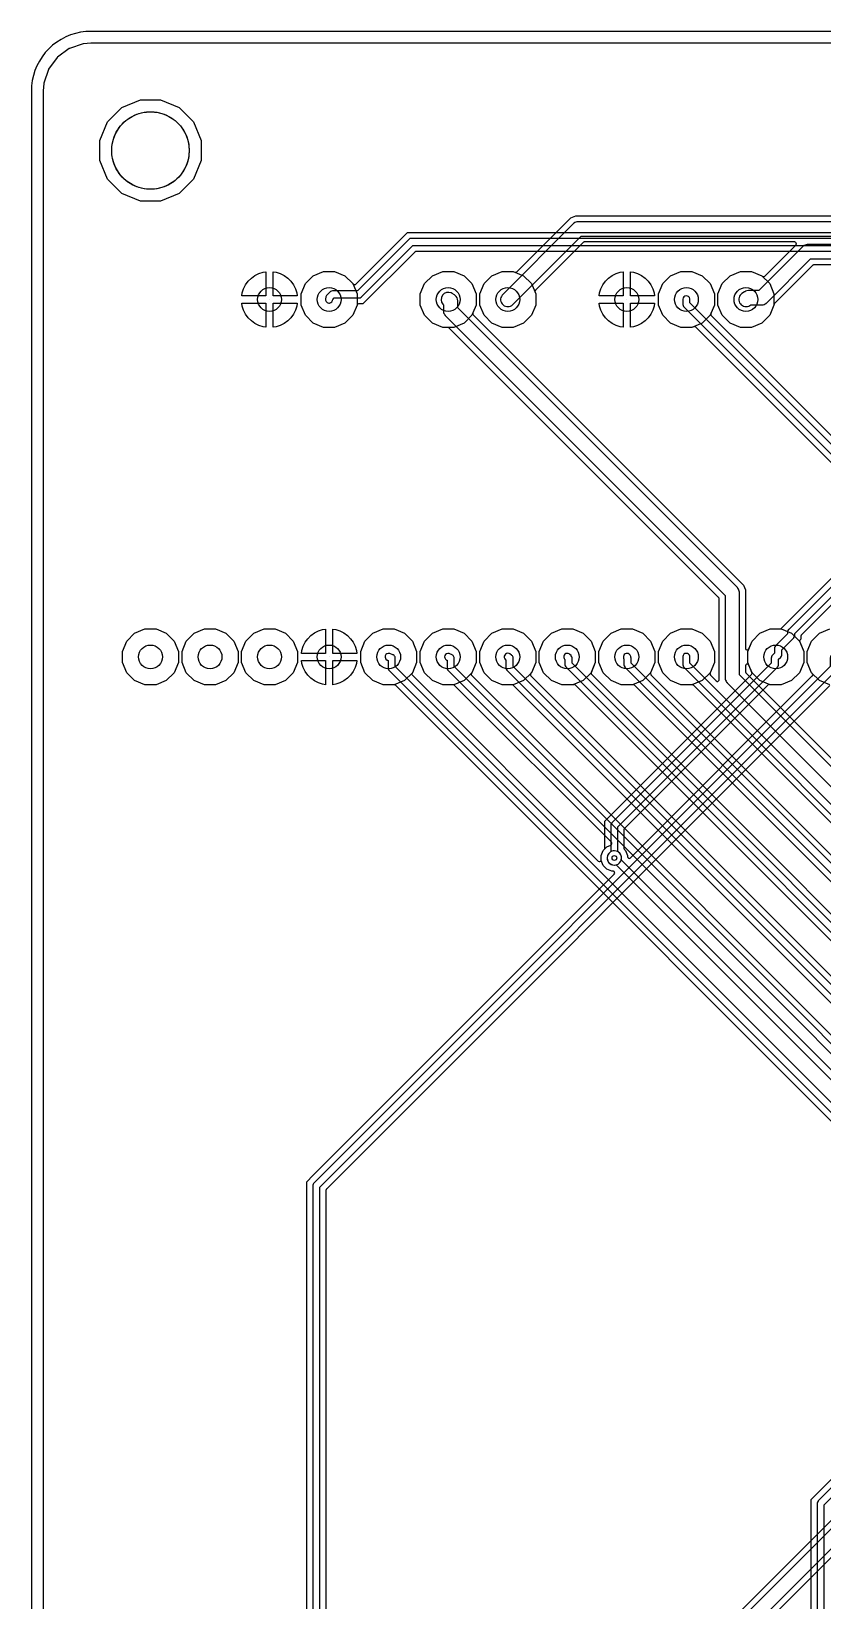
# Model space of a CAD drawing. Header units: inches. Extents: x 0 to 6.5, y 0 to 4.
# Drawn here: x 0 to 1.329, y 1.366 to 4 of the extents above; entities that cross this region are included whole.
import ezdxf

# ---------------------------------------------------------------- set-up
doc = ezdxf.new("R2010")
doc.units = ezdxf.units.IN

msp = doc.modelspace()

# ---------------------------------------------------------------- linework, layer by layer
at = {"layer": '16_copper'}
for points in [[(6.4, 3.98), (0.1, 3.98), (0.1, 3.98), (0.1, 3.98, 0.019503), (0.0998, 3.98), (0.0877, 3.979), (0.0874, 3.979), (0.087, 3.9789), (0.0641, 3.9715), (0.0641, 3.9714), (0.064, 3.9714), (0.0636, 3.9712), (0.0633, 3.9711, 0.006887), (0.0633, 3.971), (0.0438, 3.9569), (0.0437, 3.9568), (0.0437, 3.9568), (0.0434, 3.9565), (0.0432, 3.9563, 0.006878), (0.0431, 3.9562), (0.029, 3.9367), (0.0289, 3.9367), (0.0289, 3.9366), (0.0288, 3.9364), (0.0287, 3.9362), (0.0287, 3.9362), (0.0286, 3.936, 0.00688), (0.0285, 3.9359), (0.0211, 3.913), (0.021, 3.9127), (0.021, 3.9123), (0.02, 3.9002), (0.02, 3.9001), (0.02, 3.9), (0.02, 0.1)], [(1.9036, 3.608), (1.3139, 3.608), (1.3135, 3.608), (1.3132, 3.6079, 0.087654), (1.3122, 3.6075), (1.312, 3.6073), (1.3117, 3.6071), (1.2479, 3.5433), (1.2477, 3.543), (1.2475, 3.5427, 0.070897), (1.2471, 3.5418), (1.247, 3.5415), (1.247, 3.5411), (1.247, 3.5407), (1.2398, 3.5234), (1.2266, 3.5102), (1.2093, 3.503), (1.1907, 3.503), (1.1734, 3.5102), (1.1602, 3.5234), (1.153, 3.5407), (1.153, 3.5593), (1.1602, 3.5766), (1.1734, 3.5898), (1.1907, 3.597), (1.2093, 3.597), (1.2266, 3.5898), (1.2273, 3.5892, 0.414231), (1.2315, 3.5892), (1.2838, 3.6414), (1.2838, 3.6415), (1.2839, 3.6415, 0.54841), (1.2825, 3.6464), (1.2821, 3.6464), (1.2818, 3.6465, 0.01577), (1.2816, 3.6465), (0.9289, 3.6465), (0.9285, 3.6465), (0.9282, 3.6464, 0.087654), (0.9272, 3.646), (0.927, 3.6458), (0.9267, 3.6456), (0.8465, 3.5654), (0.8465, 3.5653), (0.8464, 3.5653, 0.218356), (0.8456, 3.5629), (0.8458, 3.5625), (0.8458, 3.5622, 0.007894), (0.8459, 3.5621), (0.847, 3.5593), (0.847, 3.5407), (0.8398, 3.5234), (0.8266, 3.5102), (0.8093, 3.503), (0.7907, 3.503), (0.7734, 3.5102), (0.7602, 3.5234), (0.753, 3.5407), (0.753, 3.5593), (0.7602, 3.5766), (0.7734, 3.5898), (0.7907, 3.597), (0.8093, 3.597), (0.8121, 3.5959), (0.8122, 3.5958), (0.8122, 3.5958, 0.218355), (0.8147, 3.596), (0.8151, 3.5963), (0.8153, 3.5964, 0.007882), (0.8154, 3.5965), (0.8994, 3.6805), (0.906, 3.6872), (0.9141, 3.6905), (2.6499, 3.6905)], [(2.6455, 3.6805), (0.9185, 3.6805), (0.918, 3.6805), (0.9176, 3.6805, 0.144215), (0.9112, 3.678), (0.9109, 3.6778, 0.015626), (0.9103, 3.6773), (0.91, 3.677), (0.7915, 3.5585), (0.7904, 3.5572, 0.930833), (0.8085, 3.5415), (0.9235, 3.6565), (2.6405, 3.6565)], [(1.914, 3.642), (1.3035, 3.642), (1.303, 3.642), (1.3026, 3.642, 0.144215), (1.2962, 3.6395), (1.2959, 3.6393, 0.015626), (1.2953, 3.6388), (1.295, 3.6385), (1.2215, 3.565), (1.2045, 3.565), (1.2044, 3.565), (1.2042, 3.565, 0.107837), (1.1992, 3.5638), (1.1985, 3.5633), (1.198, 3.5631, 0.003773), (1.1978, 3.563), (1.1933, 3.56), (1.192, 3.5589, 0.930832), (1.2067, 3.54), (1.2081, 3.541), (1.2265, 3.541), (1.227, 3.541), (1.2274, 3.541, 0.144215), (1.2338, 3.5435), (1.2341, 3.5437, 0.015626), (1.2347, 3.5442), (1.235, 3.5445), (1.3085, 3.618), (1.909, 3.618)], [(1.4791, 2.5353), (1.1122, 2.9022), (1.1121, 2.9022), (1.1121, 2.9023), (1.1118, 2.9024), (1.1117, 2.9025), (1.1117, 2.9026), (1.1115, 2.9027, 0.151147), (1.1097, 2.903), (1.1096, 2.903), (1.0907, 2.903), (1.0734, 2.9102), (1.0602, 2.9234), (1.053, 2.9407), (1.053, 2.9593), (1.0602, 2.9766), (1.0734, 2.9898), (1.0907, 2.997), (1.1093, 2.997), (1.1266, 2.9898), (1.1398, 2.9766), (1.147, 2.9593), (1.147, 2.9407), (1.1397, 2.9231), (1.1397, 2.923, 0.332716), (1.1402, 2.9195), (1.1499, 2.9097), (1.15, 2.9097), (1.15, 2.9096, 0.54841), (1.1549, 2.9111), (1.1549, 2.9114), (1.155, 2.9117, 0.01577), (1.155, 2.9119), (1.155, 3.0476), (1.155, 3.048), (1.1549, 3.0483, 0.087654), (1.1545, 3.0493), (1.1543, 3.0495), (1.1541, 3.0498), (0.7018, 3.5021), (0.7015, 3.5023), (0.7012, 3.5025, 0.087651), (0.7003, 3.5029), (0.7, 3.503), (0.6996, 3.503), (0.6907, 3.503), (0.6734, 3.5102), (0.6602, 3.5234), (0.653, 3.5407), (0.653, 3.5593), (0.6602, 3.5766), (0.6734, 3.5898), (0.6907, 3.597), (0.7093, 3.597), (0.7266, 3.5898), (0.7398, 3.5766), (0.747, 3.5593), (0.747, 3.5407), (0.7415, 3.5273), (0.7414, 3.5272), (0.7414, 3.5272, 0.218355), (0.7416, 3.5247), (0.7419, 3.5243), (0.742, 3.5241, 0.007882), (0.7421, 3.524), (1.1957, 3.0705), (1.199, 3.0624), (1.199, 2.9648), (1.199, 2.9645), (1.199, 2.9642, 0.747793), (1.2048, 2.9636), (1.2102, 2.9766), (1.2234, 2.9898), (1.2407, 2.997), (1.2593, 2.997), (1.2766, 2.9898), (1.2898, 2.9766), (1.297, 2.9593), (1.297, 2.9407), (1.2898, 2.9234), (1.2766, 2.9102), (1.2593, 2.903), (1.2407, 2.903), (1.2234, 2.9102), (1.2102, 2.9234), (1.2048, 2.9364), (1.2046, 2.9366), (1.2045, 2.9369, 0.747777), (1.199, 2.9352), (1.199, 2.9254), (1.199, 2.925), (1.1991, 2.9247, 0.087654), (1.1995, 2.9237), (1.1997, 2.9235), (1.1999, 2.9232), (2.5431, 1.58)], [(1.5611, 3.0583), (1.1157, 3.5036), (1.1157, 3.5037), (1.1156, 3.5037, 0.218356), (1.1133, 3.5045), (1.1129, 3.5044), (1.1126, 3.5043, 0.007894), (1.1125, 3.5043), (1.1093, 3.503), (1.0907, 3.503), (1.0734, 3.5102), (1.0602, 3.5234), (1.053, 3.5407), (1.053, 3.5593), (1.0602, 3.5766), (1.0734, 3.5898), (1.0907, 3.597), (1.1093, 3.597), (1.1266, 3.5898), (1.1398, 3.5766), (1.147, 3.5593), (1.147, 3.5407), (1.141, 3.5262), (1.141, 3.5262), (1.141, 3.5261, 0.218355), (1.1412, 3.5236), (1.1414, 3.5233), (1.1416, 3.523, 0.007882), (1.1417, 3.523), (1.5837, 3.0809)], [(2.5845, 1.5245), (1.189, 2.92), (1.189, 3.058), (1.189, 3.0585), (1.189, 3.0589, 0.144215), (1.1865, 3.0653), (1.1863, 3.0656, 0.015626), (1.1858, 3.0662), (1.1855, 3.0665), (0.716, 3.536), (0.716, 3.5475), (0.716, 3.5476), (0.716, 3.5477, 0.21821), (0.7117, 3.5567), (0.7109, 3.5573), (0.7105, 3.5576, 0.002401), (0.7104, 3.5577), (0.7064, 3.5602), (0.7048, 3.561, 0.809205), (0.6911, 3.542), (0.692, 3.5411), (0.692, 3.531), (0.692, 3.5305), (0.692, 3.5301, 0.144215), (0.6945, 3.5237), (0.6947, 3.5234, 0.015626), (0.6952, 3.5228), (0.6955, 3.5225), (1.165, 3.053), (1.165, 2.915), (1.165, 2.9145), (1.165, 2.9141, 0.144215), (1.1675, 2.9077), (1.1677, 2.9074, 0.015626), (1.1682, 2.9068), (1.1685, 2.9065), (2.571, 1.504)], [(2.4466, 1.0673), (0.6118, 2.9021), (0.6115, 2.9023), (0.6112, 2.9025, 0.087651), (0.6103, 2.9029), (0.61, 2.903), (0.6096, 2.903), (0.5907, 2.903), (0.5734, 2.9102), (0.5602, 2.9234), (0.553, 2.9407), (0.553, 2.9593), (0.5602, 2.9766), (0.5734, 2.9898), (0.5907, 2.997), (0.6093, 2.997), (0.6266, 2.9898), (0.6398, 2.9766), (0.647, 2.9593), (0.647, 2.9407), (0.6398, 2.9233), (0.6398, 2.9233, 0.392586), (0.6399, 2.9192), (0.9519, 2.6072), (0.952, 2.6072), (0.952, 2.6071, 0.54841), (0.9569, 2.6086), (0.9569, 2.6089), (0.957, 2.6092, 0.01577), (0.957, 2.6094), (0.957, 2.6169), (0.9603, 2.625), (0.9665, 2.6312), (0.9731, 2.6339), (0.9735, 2.6341), (0.9738, 2.6343, 0.383476), (0.9745, 2.6382), (0.9744, 2.6384), (0.9741, 2.6388), (0.7108, 2.9021), (0.7105, 2.9023), (0.7102, 2.9025, 0.087651), (0.7093, 2.9029), (0.709, 2.903), (0.7086, 2.903), (0.6907, 2.903), (0.6734, 2.9102), (0.6602, 2.9234), (0.653, 2.9407), (0.653, 2.9593), (0.6602, 2.9766), (0.6734, 2.9898), (0.6907, 2.997), (0.7093, 2.997), (0.7266, 2.9898), (0.7398, 2.9766), (0.747, 2.9593), (0.747, 2.9407), (0.7398, 2.9234), (0.7394, 2.923, 0.414231), (0.7394, 2.9187), (3.0914, 0.5667)], [(3.0136, 0.6983), (0.8098, 2.9021), (0.8095, 2.9023), (0.8092, 2.9025, 0.087651), (0.8083, 2.9029), (0.808, 2.903), (0.8076, 2.903), (0.7907, 2.903), (0.7734, 2.9102), (0.7602, 2.9234), (0.753, 2.9407), (0.753, 2.9593), (0.7602, 2.9766), (0.7734, 2.9898), (0.7907, 2.997), (0.8093, 2.997), (0.8266, 2.9898), (0.8398, 2.9766), (0.847, 2.9593), (0.847, 2.9407), (0.8398, 2.9234), (0.8389, 2.9225, 0.414231), (0.8389, 2.9182), (3.0362, 0.7209)], [(2.3641, 1.4523), (0.9136, 2.9028), (0.9136, 2.9028), (0.9135, 2.9029, 0.144309), (0.912, 2.9036), (0.9116, 2.9036), (0.9113, 2.9036, 0.007652), (0.9111, 2.9036), (0.9107, 2.9035), (0.9104, 2.9034, 0.006005), (0.9103, 2.9034), (0.9093, 2.903), (0.8907, 2.903), (0.8734, 2.9102), (0.8602, 2.9234), (0.853, 2.9407), (0.853, 2.9593), (0.8602, 2.9766), (0.8734, 2.9898), (0.8907, 2.997), (0.9093, 2.997), (0.9266, 2.9898), (0.9398, 2.9766), (0.947, 2.9593), (0.947, 2.9407), (0.9401, 2.9241), (0.9401, 2.924), (0.9401, 2.924, 0.218355), (0.9403, 2.9215), (0.9406, 2.9212), (0.9407, 2.9209, 0.007882), (0.9408, 2.9208), (2.3867, 1.4749)], [(2.5736, 1.3418), (1.0129, 2.9025), (1.0129, 2.9025), (1.0128, 2.9026, 0.176075), (1.0104, 2.9033), (1.01, 2.9032), (1.0097, 2.9032, 0.007217), (1.0096, 2.9031), (1.0093, 2.903), (0.9907, 2.903), (0.9734, 2.9102), (0.9602, 2.9234), (0.953, 2.9407), (0.953, 2.9593), (0.9602, 2.9766), (0.9734, 2.9898), (0.9907, 2.997), (1.0093, 2.997), (1.0266, 2.9898), (1.0398, 2.9766), (1.047, 2.9593), (1.047, 2.9407), (1.0399, 2.9234), (1.0398, 2.9233), (1.0398, 2.9233, 0.218355), (1.04, 2.9208), (1.0403, 2.9204), (1.0404, 2.9202, 0.007882), (1.0405, 2.9201), (2.588, 1.3727)], [(3.1815, 0.4625), (0.71, 2.934), (0.71, 2.948), (0.7099, 2.9486), (0.7099, 2.9492, 0.205413), (0.7072, 2.9531), (0.7072, 2.9531), (0.7072, 2.9531), (0.7071, 2.9531), (0.7067, 2.9534), (0.7027, 2.9554), (0.7015, 2.9558, 0.857947), (0.6968, 2.9449), (0.6973, 2.9446), (0.698, 2.9443), (0.698, 2.9315), (0.698, 2.9313), (0.698, 2.9311, 0.153128), (0.6993, 2.9277), (0.6998, 2.9273), (3.1748, 0.4523)], [(3.033, 0.71), (0.809, 2.934), (0.809, 2.948), (0.809, 2.9482), (0.809, 2.9484, 0.205411), (0.8068, 2.9526), (0.8063, 2.953), (0.8033, 2.955), (0.8023, 2.9556, 0.857946), (0.7962, 2.9454), (0.7967, 2.945), (0.797, 2.9448), (0.797, 2.9315), (0.797, 2.9313), (0.797, 2.9311, 0.153128), (0.7983, 2.9277), (0.7988, 2.9273), (3.0263, 0.6998)], [(2.5947, 1.3517), (1.007, 2.9395), (1.007, 2.948), (1.007, 2.9485), (1.0069, 2.9489, 0.050695), (1.0066, 2.9501), (1.0065, 2.9503), (1.0065, 2.9504), (1.0065, 2.9504), (1.0064, 2.9507), (1.0054, 2.9527), (1.0047, 2.9537), (1.0039, 2.9546, 0.695636), (0.9941, 2.9491), (0.9944, 2.9479), (0.9946, 2.9473), (0.995, 2.9466), (0.995, 2.937), (0.995, 2.9368), (0.995, 2.9366, 0.153128), (0.9963, 2.9332), (0.9968, 2.9328), (2.5845, 1.345)], [(1.5002, 2.5452), (1.106, 2.9395), (1.106, 2.95), (1.1059, 2.9512, 0.857942), (1.094, 2.9506), (1.094, 2.95), (1.094, 2.937), (1.094, 2.9368), (1.094, 2.9366, 0.153128), (1.0953, 2.9332), (1.0958, 2.9328), (1.49, 2.5385)], [(1.3315, 1.023), (1.3315, 1.5265), (1.4049, 1.5999), (1.4052, 1.5998, 1), (1.4108, 1.6232), (1.4089, 1.6235, 0.509526), (1.3963, 1.6087), (1.3964, 1.6084), (1.3213, 1.5332), (1.3211, 1.5331), (1.321, 1.5329, 0.153125), (1.3195, 1.5296), (1.3195, 1.529), (1.3195, 1.0255)]]:
    msp.add_lwpolyline(points, format="xyb", dxfattribs=at)
for points in [[(0.1831, 3.715), (0.1519, 3.7279), (0.1279, 3.7519), (0.115, 3.7831), (0.115, 3.8169), (0.1279, 3.8481), (0.1519, 3.8721), (0.1831, 3.885), (0.2169, 3.885), (0.2481, 3.8721), (0.2721, 3.8481), (0.285, 3.8169), (0.285, 3.7831), (0.2721, 3.7519), (0.2481, 3.7279), (0.2169, 3.715)], [(0.3534, 3.556), (0.3542, 3.561), (0.3564, 3.568), (0.3598, 3.5746), (0.3642, 3.5806), (0.3694, 3.5858), (0.3754, 3.5902), (0.382, 3.5936), (0.389, 3.5958), (0.394, 3.5966), (0.394, 3.556)], [(0.406, 3.556), (0.406, 3.5966), (0.411, 3.5958), (0.418, 3.5936), (0.4246, 3.5902), (0.4306, 3.5858), (0.4358, 3.5806), (0.4402, 3.5746), (0.4436, 3.568), (0.4458, 3.561), (0.4466, 3.556)], [(0.4907, 3.503), (0.4734, 3.5102), (0.4602, 3.5234), (0.453, 3.5407), (0.453, 3.5593), (0.4602, 3.5766), (0.4734, 3.5898), (0.4907, 3.597), (0.5093, 3.597), (0.5266, 3.5898), (0.5398, 3.5766), (0.547, 3.5593), (0.547, 3.5407), (0.5398, 3.5234), (0.5266, 3.5102), (0.5093, 3.503)], [(0.9534, 3.556), (0.9542, 3.561), (0.9564, 3.568), (0.9598, 3.5746), (0.9642, 3.5806), (0.9694, 3.5858), (0.9754, 3.5902), (0.982, 3.5936), (0.989, 3.5958), (0.994, 3.5966), (0.994, 3.556)], [(1.006, 3.556), (1.006, 3.5966), (1.011, 3.5958), (1.018, 3.5936), (1.0246, 3.5902), (1.0306, 3.5858), (1.0358, 3.5806), (1.0402, 3.5746), (1.0436, 3.568), (1.0458, 3.561), (1.0466, 3.556)], [(0.389, 3.5042), (0.382, 3.5064), (0.3754, 3.5098), (0.3694, 3.5142), (0.3642, 3.5194), (0.3598, 3.5254), (0.3564, 3.532), (0.3542, 3.539), (0.3534, 3.544), (0.394, 3.544), (0.394, 3.5034)], [(0.4, 3.55), (0.4, 3.55), (0.4, 3.55), (0.4, 3.55)], [(0.406, 3.544), (0.4466, 3.544), (0.4458, 3.539), (0.4436, 3.532), (0.4402, 3.5254), (0.4358, 3.5194), (0.4306, 3.5142), (0.4246, 3.5098), (0.418, 3.5064), (0.411, 3.5042), (0.406, 3.5034)], [(0.989, 3.5042), (0.982, 3.5064), (0.9754, 3.5098), (0.9694, 3.5142), (0.9642, 3.5194), (0.9598, 3.5254), (0.9564, 3.532), (0.9542, 3.539), (0.9534, 3.544), (0.994, 3.544), (0.994, 3.5034)], [(1, 3.55), (1, 3.55), (1, 3.55), (1, 3.55)], [(1.006, 3.544), (1.0466, 3.544), (1.0458, 3.539), (1.0436, 3.532), (1.0402, 3.5254), (1.0358, 3.5194), (1.0306, 3.5142), (1.0246, 3.5098), (1.018, 3.5064), (1.011, 3.5042), (1.006, 3.5034)], [(0.1907, 2.903), (0.1734, 2.9102), (0.1602, 2.9234), (0.153, 2.9407), (0.153, 2.9593), (0.1602, 2.9766), (0.1734, 2.9898), (0.1907, 2.997), (0.2093, 2.997), (0.2266, 2.9898), (0.2398, 2.9766), (0.247, 2.9593), (0.247, 2.9407), (0.2398, 2.9234), (0.2266, 2.9102), (0.2093, 2.903)], [(0.2907, 2.903), (0.2734, 2.9102), (0.2602, 2.9234), (0.253, 2.9407), (0.253, 2.9593), (0.2602, 2.9766), (0.2734, 2.9898), (0.2907, 2.997), (0.3093, 2.997), (0.3266, 2.9898), (0.3398, 2.9766), (0.347, 2.9593), (0.347, 2.9407), (0.3398, 2.9234), (0.3266, 2.9102), (0.3093, 2.903)], [(0.3907, 2.903), (0.3734, 2.9102), (0.3602, 2.9234), (0.353, 2.9407), (0.353, 2.9593), (0.3602, 2.9766), (0.3734, 2.9898), (0.3907, 2.997), (0.4093, 2.997), (0.4266, 2.9898), (0.4398, 2.9766), (0.447, 2.9593), (0.447, 2.9407), (0.4398, 2.9234), (0.4266, 2.9102), (0.4093, 2.903)], [(0.4534, 2.956), (0.4542, 2.961), (0.4564, 2.968), (0.4598, 2.9746), (0.4642, 2.9806), (0.4694, 2.9858), (0.4754, 2.9902), (0.482, 2.9936), (0.489, 2.9958), (0.494, 2.9966), (0.494, 2.956)], [(0.506, 2.956), (0.506, 2.9966), (0.511, 2.9958), (0.518, 2.9936), (0.5246, 2.9902), (0.5306, 2.9858), (0.5358, 2.9806), (0.5402, 2.9746), (0.5436, 2.968), (0.5458, 2.961), (0.5466, 2.956)], [(0.489, 2.9042), (0.482, 2.9064), (0.4754, 2.9098), (0.4694, 2.9142), (0.4642, 2.9194), (0.4598, 2.9254), (0.4564, 2.932), (0.4542, 2.939), (0.4534, 2.944), (0.494, 2.944), (0.494, 2.9034)], [(0.5, 2.95), (0.5, 2.95), (0.5, 2.95), (0.5, 2.95)], [(0.506, 2.944), (0.5466, 2.944), (0.5458, 2.939), (0.5436, 2.932), (0.5402, 2.9254), (0.5358, 2.9194), (0.5306, 2.9142), (0.5246, 2.9098), (0.518, 2.9064), (0.511, 2.9042), (0.506, 2.9034)]]:
    msp.add_lwpolyline(points, close=True, dxfattribs=at)
for points in [[(1.5868, 3.0463, 1), (1.5812, 3.0697), (1.5809, 3.0696), (1.106, 3.5445), (1.106, 3.55), (1.1059, 3.5512, 0.857942), (1.094, 3.5506), (1.094, 3.55), (1.094, 3.542), (1.094, 3.5418), (1.094, 3.5416, 0.153128), (1.0953, 3.5382), (1.0958, 3.5378), (1.5724, 3.0611), (1.5723, 3.0608, 0.509526), (1.5849, 3.046)], [(2.4723, 1.0553, 1), (2.4667, 1.0787), (2.4664, 1.0786), (0.611, 2.934), (0.611, 2.948), (0.611, 2.9482), (0.611, 2.9484, 0.258802), (0.6078, 2.9533), (0.6072, 2.9536), (0.6022, 2.9556), (0.6011, 2.9559, 0.85795), (0.5972, 2.9447), (0.5978, 2.9444), (0.599, 2.9439), (0.599, 2.9315), (0.599, 2.9313), (0.599, 2.9311, 0.153128), (0.6003, 2.9277), (0.6008, 2.9273), (2.4579, 1.0701), (2.4578, 1.0698, 0.509526), (2.4704, 1.055)], [(2.3898, 1.4403, 1), (2.3842, 1.4637), (2.3839, 1.4636), (0.908, 2.9395), (0.908, 2.948), (0.908, 2.9482), (0.908, 2.9484, 0.153128), (0.9067, 2.9518), (0.9062, 2.9522), (0.9042, 2.9542), (0.9033, 2.955, 0.773606), (0.8947, 2.9472), (0.8953, 2.9462), (0.8958, 2.9458), (0.896, 2.9455), (0.896, 2.937), (0.896, 2.9368), (0.896, 2.9366, 0.153128), (0.8973, 2.9332), (0.8978, 2.9328), (2.3754, 1.4551), (2.3753, 1.4548, 0.509526), (2.3879, 1.44)], [(2.5053, 0.7913, 0.668177), (2.5088, 0.8133), (2.5085, 0.8134), (2.5085, 1.089), (2.5085, 1.0892), (2.5085, 1.0894, 0.153128), (2.5072, 1.0928), (2.5067, 1.0932), (0.9906, 2.6094), (0.9907, 2.6097, 1), (0.9673, 2.6153), (0.967, 2.6134, 0.509526), (0.9818, 2.6008), (0.9821, 2.6009), (2.4965, 1.0865), (2.4965, 0.8134), (2.4962, 0.8133, 0.788335), (2.5034, 0.791)]]:
    msp.add_lwpolyline(points, format="xyb", close=True, dxfattribs=at)
for points in [[(1.3407, 2.903), (1.3234, 2.9102), (1.3102, 2.9234), (1.303, 2.9407), (1.303, 2.9593), (1.3102, 2.9766), (1.3234, 2.9898), (1.3407, 2.997)], [(1.3095, 1.0309), (1.3095, 1.5356), (1.3198, 1.5459), (1.3851, 1.6112)]]:
    msp.add_lwpolyline(points, dxfattribs=at)
at = {"layer": '1_copper'}
for points in [[(6.4, 3.98), (0.1, 3.98), (0.1, 3.98), (0.1, 3.98, 0.019503), (0.0998, 3.98), (0.0877, 3.979), (0.0874, 3.979), (0.087, 3.9789), (0.0641, 3.9715), (0.0641, 3.9714), (0.064, 3.9714), (0.0636, 3.9712), (0.0633, 3.9711, 0.006887), (0.0633, 3.971), (0.0438, 3.9569), (0.0437, 3.9568), (0.0437, 3.9568), (0.0434, 3.9565), (0.0432, 3.9563, 0.006878), (0.0431, 3.9562), (0.029, 3.9367), (0.0289, 3.9367), (0.0289, 3.9366), (0.0288, 3.9364), (0.0287, 3.9362), (0.0287, 3.9362), (0.0286, 3.936, 0.00688), (0.0285, 3.9359), (0.0211, 3.913), (0.021, 3.9127), (0.021, 3.9123), (0.02, 3.9002), (0.02, 3.9001), (0.02, 3.9), (0.02, 0.1)], [(2.2971, 3.6305), (0.6459, 3.6305), (0.6455, 3.6305), (0.6452, 3.6304, 0.087654), (0.6442, 3.63), (0.644, 3.6298), (0.6437, 3.6296), (0.5566, 3.5425), (0.5498, 3.5425), (0.5497, 3.5425), (0.5496, 3.5425, 0.218357), (0.5474, 3.5414), (0.5472, 3.541), (0.547, 3.5407, 0.00789), (0.547, 3.5406), (0.5398, 3.5234), (0.5266, 3.5102), (0.5093, 3.503), (0.4907, 3.503), (0.4734, 3.5102), (0.4602, 3.5234), (0.453, 3.5407), (0.453, 3.5593), (0.4602, 3.5766), (0.4734, 3.5898), (0.4907, 3.597), (0.5093, 3.597), (0.5266, 3.5898), (0.5399, 3.5766), (0.54, 3.5764), (0.5402, 3.5761, 0.38345), (0.5441, 3.5754), (0.5443, 3.5755), (0.5443, 3.5755), (0.5443, 3.5755), (0.5443, 3.5755), (0.5447, 3.5758), (0.6314, 3.6625), (3.7796, 3.6625)], [(3.773, 3.6525), (0.638, 3.6525), (0.6378, 3.6525), (0.6376, 3.6525, 0.153128), (0.6342, 3.6512), (0.6338, 3.6507), (0.5475, 3.5645), (0.506, 3.5645), (0.5058, 3.5645), (0.5056, 3.5645, 0.153128), (0.5022, 3.5632), (0.5018, 3.5627), (0.4963, 3.5572), (0.496, 3.557), (0.4958, 3.5567, 0.101646), (0.4947, 3.5546), (0.4946, 3.5541), (0.4946, 3.5541), (0.4946, 3.554), (0.4946, 3.554), (0.4941, 3.551), (0.494, 3.5498, 0.428927), (0.5005, 3.544), (0.5017, 3.5443, 0.258799), (0.5058, 3.5484), (0.5059, 3.549), (0.5061, 3.5501), (0.5085, 3.5525), (0.55, 3.5525), (0.5502, 3.5525), (0.5504, 3.5525, 0.153128), (0.5538, 3.5538), (0.5542, 3.5543), (0.6405, 3.6405), (3.7705, 3.6405)], [(0.4625, 0.403), (0.4625, 2.0691), (0.4728, 2.0794), (0.9788, 2.5854), (0.9788, 2.5855), (0.9789, 2.5855, 0.54841), (0.9774, 2.5904), (0.9771, 2.5904), (0.9768, 2.5905), (0.9767, 2.5905), (0.9766, 2.5905), (0.9746, 2.5905), (0.9665, 2.5938), (0.9603, 2.6), (0.957, 2.6081), (0.957, 2.6169), (0.9603, 2.625), (0.9621, 2.6267, 0.144304), (0.9629, 2.6282), (0.963, 2.6285), (0.963, 2.6289), (0.963, 2.6741), (1.2094, 2.9205), (1.2094, 2.9205), (1.2094, 2.9206, 0.218345), (1.2102, 2.923), (1.2101, 2.9234), (1.21, 2.9237, 0.007884), (1.21, 2.9237), (1.203, 2.9407), (1.203, 2.9593), (1.2102, 2.9766), (1.2234, 2.9898), (1.2407, 2.997), (1.2571, 2.997), (1.2575, 2.997), (1.2578, 2.9971, 0.087654), (1.2588, 2.9975), (1.259, 2.9977), (1.2593, 2.9979), (1.6331, 3.3717)], [(1.644, 3.3685), (1.2718, 2.9962), (1.2716, 2.9961), (1.2715, 2.9959, 0.153125), (1.27, 2.9926), (1.27, 2.992), (1.27, 2.989), (1.2498, 2.9687), (1.2496, 2.9686), (1.2495, 2.9684, 0.153125), (1.248, 2.9651), (1.248, 2.9645), (1.248, 2.9562), (1.246, 2.9545), (1.2458, 2.9543), (1.2456, 2.9541), (1.2452, 2.9537), (1.2452, 2.9536), (1.2452, 2.9536), (1.2452, 2.9536), (1.2437, 2.9516, 0.042015), (1.2431, 2.9506), (1.2429, 2.9502), (1.2428, 2.9498, 0.050692), (1.2425, 2.9486), (1.2425, 2.9483), (1.2425, 2.9482), (1.2425, 2.9482), (1.2425, 2.948), (1.2425, 2.9395), (0.9748, 2.6717), (0.9746, 2.6716), (0.9745, 2.6714, 0.153125), (0.973, 2.6681), (0.973, 2.6675), (0.973, 2.6229), (0.9727, 2.6228, 0.788335), (0.9799, 2.6005), (0.9818, 2.6008, 0.668177), (0.9853, 2.6228), (0.985, 2.6229), (0.985, 2.665), (1.2527, 2.9328), (1.2529, 2.9329), (1.253, 2.9331, 0.153125), (1.2545, 2.9364), (1.2545, 2.937), (1.2545, 2.946), (1.258, 2.949), (1.2582, 2.9493), (1.2585, 2.9496, 0.153125), (1.26, 2.9529), (1.26, 2.9532), (1.26, 2.9533), (1.26, 2.9533), (1.26, 2.9535), (1.26, 2.962), (1.2802, 2.9823), (1.2804, 2.9824), (1.2805, 2.9826, 0.153125), (1.282, 2.9859), (1.282, 2.9865), (1.282, 2.9895), (1.6542, 3.3618)], [(1.666, 3.3594), (1.2929, 2.9863), (1.2927, 2.986), (1.2925, 2.9857, 0.087651), (1.2921, 2.9848), (1.292, 2.9845, 0.011976), (1.292, 2.9843), (1.292, 2.9841), (1.292, 2.9799), (1.2909, 2.9788, 0.229632), (1.2901, 2.9763), (1.2902, 2.9759), (1.2903, 2.9756, 0.007884), (1.2903, 2.9755), (1.297, 2.9593), (1.297, 2.9407), (1.2898, 2.9234), (1.2766, 2.9102), (1.2593, 2.903), (1.2407, 2.903), (1.24, 2.9033, 0.229632), (1.2374, 2.9031), (1.2371, 2.9029), (1.2368, 2.9027, 0.007882), (1.2367, 2.9026), (0.9959, 2.6618), (0.9957, 2.6615), (0.9955, 2.6612, 0.087651), (0.9951, 2.6603), (0.995, 2.66), (0.995, 2.6596), (0.995, 2.6289), (0.995, 2.6285), (0.9951, 2.6282, 0.087654), (0.9955, 2.6272), (0.9957, 2.627), (0.9959, 2.6267), (0.9977, 2.625), (1.001, 2.6169), (1.001, 2.6149, 0.57289), (1.0055, 2.6123), (1.0057, 2.6125), (1.006, 2.6126, 0.015772), (1.0061, 2.6127), (1.3113, 2.918), (1.3115, 2.9181, 0.353399), (1.3116, 2.9219), (1.3115, 2.922), (1.3113, 2.9222), (1.3102, 2.9234), (1.303, 2.9407), (1.303, 2.9593), (1.3102, 2.9766), (1.3234, 2.9898), (1.3407, 2.997)], [(0.4845, 0.39), (0.4845, 2.06), (1.3517, 2.9273), (1.3519, 2.9274), (1.352, 2.9276, 0.153125), (1.3535, 2.9309), (1.3535, 2.9315), (1.3535, 2.9451), (1.3537, 2.9453), (1.3546, 2.9462, 0.857949), (1.3468, 2.955), (1.3463, 2.9547, 0.33238), (1.3415, 2.9486), (1.3415, 2.9485), (1.3415, 2.9485), (1.3415, 2.9484), (1.3415, 2.948), (1.3415, 2.934), (0.4743, 2.0667), (0.4741, 2.0666), (0.474, 2.0664, 0.153125), (0.4725, 2.0631), (0.4725, 2.0625), (0.4725, 0.39)], [(1.3407, 2.9021), (0.4954, 2.0568), (0.4952, 2.0565), (0.495, 2.0562, 0.087651), (0.4946, 2.0553), (0.4945, 2.055), (0.4945, 2.0546), (0.4945, 0.403)]]:
    msp.add_lwpolyline(points, format="xyb", dxfattribs=at)
for points in [[(0.1831, 3.715), (0.1519, 3.7279), (0.1279, 3.7519), (0.115, 3.7831), (0.115, 3.8169), (0.1279, 3.8481), (0.1519, 3.8721), (0.1831, 3.885), (0.2169, 3.885), (0.2481, 3.8721), (0.2721, 3.8481), (0.285, 3.8169), (0.285, 3.7831), (0.2721, 3.7519), (0.2481, 3.7279), (0.2169, 3.715)], [(0.3534, 3.556), (0.3542, 3.561), (0.3564, 3.568), (0.3598, 3.5746), (0.3642, 3.5806), (0.3694, 3.5858), (0.3754, 3.5902), (0.382, 3.5936), (0.389, 3.5958), (0.394, 3.5966), (0.394, 3.556)], [(0.406, 3.556), (0.406, 3.5966), (0.411, 3.5958), (0.418, 3.5936), (0.4246, 3.5902), (0.4306, 3.5858), (0.4358, 3.5806), (0.4402, 3.5746), (0.4436, 3.568), (0.4458, 3.561), (0.4466, 3.556)], [(0.6907, 3.503), (0.6734, 3.5102), (0.6602, 3.5234), (0.653, 3.5407), (0.653, 3.5593), (0.6602, 3.5766), (0.6734, 3.5898), (0.6907, 3.597), (0.7093, 3.597), (0.7266, 3.5898), (0.7398, 3.5766), (0.747, 3.5593), (0.747, 3.5407), (0.7398, 3.5234), (0.7266, 3.5102), (0.7093, 3.503)], [(0.7907, 3.503), (0.7734, 3.5102), (0.7602, 3.5234), (0.753, 3.5407), (0.753, 3.5593), (0.7602, 3.5766), (0.7734, 3.5898), (0.7907, 3.597), (0.8093, 3.597), (0.8266, 3.5898), (0.8398, 3.5766), (0.847, 3.5593), (0.847, 3.5407), (0.8398, 3.5234), (0.8266, 3.5102), (0.8093, 3.503)], [(0.9534, 3.556), (0.9542, 3.561), (0.9564, 3.568), (0.9598, 3.5746), (0.9642, 3.5806), (0.9694, 3.5858), (0.9754, 3.5902), (0.982, 3.5936), (0.989, 3.5958), (0.994, 3.5966), (0.994, 3.556)], [(1.006, 3.556), (1.006, 3.5966), (1.011, 3.5958), (1.018, 3.5936), (1.0246, 3.5902), (1.0306, 3.5858), (1.0358, 3.5806), (1.0402, 3.5746), (1.0436, 3.568), (1.0458, 3.561), (1.0466, 3.556)], [(1.0907, 3.503), (1.0734, 3.5102), (1.0602, 3.5234), (1.053, 3.5407), (1.053, 3.5593), (1.0602, 3.5766), (1.0734, 3.5898), (1.0907, 3.597), (1.1093, 3.597), (1.1266, 3.5898), (1.1398, 3.5766), (1.147, 3.5593), (1.147, 3.5407), (1.1398, 3.5234), (1.1266, 3.5102), (1.1093, 3.503)], [(1.1907, 3.503), (1.1734, 3.5102), (1.1602, 3.5234), (1.153, 3.5407), (1.153, 3.5593), (1.1602, 3.5766), (1.1734, 3.5898), (1.1907, 3.597), (1.2093, 3.597), (1.2266, 3.5898), (1.2398, 3.5766), (1.247, 3.5593), (1.247, 3.5407), (1.2398, 3.5234), (1.2266, 3.5102), (1.2093, 3.503)], [(0.389, 3.5042), (0.382, 3.5064), (0.3754, 3.5098), (0.3694, 3.5142), (0.3642, 3.5194), (0.3598, 3.5254), (0.3564, 3.532), (0.3542, 3.539), (0.3534, 3.544), (0.394, 3.544), (0.394, 3.5034)], [(0.4, 3.55), (0.4, 3.55), (0.4, 3.55), (0.4, 3.55)], [(0.406, 3.544), (0.4466, 3.544), (0.4458, 3.539), (0.4436, 3.532), (0.4402, 3.5254), (0.4358, 3.5194), (0.4306, 3.5142), (0.4246, 3.5098), (0.418, 3.5064), (0.411, 3.5042), (0.406, 3.5034)], [(0.989, 3.5042), (0.982, 3.5064), (0.9754, 3.5098), (0.9694, 3.5142), (0.9642, 3.5194), (0.9598, 3.5254), (0.9564, 3.532), (0.9542, 3.539), (0.9534, 3.544), (0.994, 3.544), (0.994, 3.5034)], [(1, 3.55), (1, 3.55), (1, 3.55), (1, 3.55)], [(1.006, 3.544), (1.0466, 3.544), (1.0458, 3.539), (1.0436, 3.532), (1.0402, 3.5254), (1.0358, 3.5194), (1.0306, 3.5142), (1.0246, 3.5098), (1.018, 3.5064), (1.011, 3.5042), (1.006, 3.5034)], [(0.1907, 2.903), (0.1734, 2.9102), (0.1602, 2.9234), (0.153, 2.9407), (0.153, 2.9593), (0.1602, 2.9766), (0.1734, 2.9898), (0.1907, 2.997), (0.2093, 2.997), (0.2266, 2.9898), (0.2398, 2.9766), (0.247, 2.9593), (0.247, 2.9407), (0.2398, 2.9234), (0.2266, 2.9102), (0.2093, 2.903)], [(0.2907, 2.903), (0.2734, 2.9102), (0.2602, 2.9234), (0.253, 2.9407), (0.253, 2.9593), (0.2602, 2.9766), (0.2734, 2.9898), (0.2907, 2.997), (0.3093, 2.997), (0.3266, 2.9898), (0.3398, 2.9766), (0.347, 2.9593), (0.347, 2.9407), (0.3398, 2.9234), (0.3266, 2.9102), (0.3093, 2.903)], [(0.3907, 2.903), (0.3734, 2.9102), (0.3602, 2.9234), (0.353, 2.9407), (0.353, 2.9593), (0.3602, 2.9766), (0.3734, 2.9898), (0.3907, 2.997), (0.4093, 2.997), (0.4266, 2.9898), (0.4398, 2.9766), (0.447, 2.9593), (0.447, 2.9407), (0.4398, 2.9234), (0.4266, 2.9102), (0.4093, 2.903)], [(0.4534, 2.956), (0.4542, 2.961), (0.4564, 2.968), (0.4598, 2.9746), (0.4642, 2.9806), (0.4694, 2.9858), (0.4754, 2.9902), (0.482, 2.9936), (0.489, 2.9958), (0.494, 2.9966), (0.494, 2.956)], [(0.506, 2.956), (0.506, 2.9966), (0.511, 2.9958), (0.518, 2.9936), (0.5246, 2.9902), (0.5306, 2.9858), (0.5358, 2.9806), (0.5402, 2.9746), (0.5436, 2.968), (0.5458, 2.961), (0.5466, 2.956)], [(0.5907, 2.903), (0.5734, 2.9102), (0.5602, 2.9234), (0.553, 2.9407), (0.553, 2.9593), (0.5602, 2.9766), (0.5734, 2.9898), (0.5907, 2.997), (0.6093, 2.997), (0.6266, 2.9898), (0.6398, 2.9766), (0.647, 2.9593), (0.647, 2.9407), (0.6398, 2.9234), (0.6266, 2.9102), (0.6093, 2.903)], [(0.6907, 2.903), (0.6734, 2.9102), (0.6602, 2.9234), (0.653, 2.9407), (0.653, 2.9593), (0.6602, 2.9766), (0.6734, 2.9898), (0.6907, 2.997), (0.7093, 2.997), (0.7266, 2.9898), (0.7398, 2.9766), (0.747, 2.9593), (0.747, 2.9407), (0.7398, 2.9234), (0.7266, 2.9102), (0.7093, 2.903)], [(0.7907, 2.903), (0.7734, 2.9102), (0.7602, 2.9234), (0.753, 2.9407), (0.753, 2.9593), (0.7602, 2.9766), (0.7734, 2.9898), (0.7907, 2.997), (0.8093, 2.997), (0.8266, 2.9898), (0.8398, 2.9766), (0.847, 2.9593), (0.847, 2.9407), (0.8398, 2.9234), (0.8266, 2.9102), (0.8093, 2.903)], [(0.8907, 2.903), (0.8734, 2.9102), (0.8602, 2.9234), (0.853, 2.9407), (0.853, 2.9593), (0.8602, 2.9766), (0.8734, 2.9898), (0.8907, 2.997), (0.9093, 2.997), (0.9266, 2.9898), (0.9398, 2.9766), (0.947, 2.9593), (0.947, 2.9407), (0.9398, 2.9234), (0.9266, 2.9102), (0.9093, 2.903)], [(0.9907, 2.903), (0.9734, 2.9102), (0.9602, 2.9234), (0.953, 2.9407), (0.953, 2.9593), (0.9602, 2.9766), (0.9734, 2.9898), (0.9907, 2.997), (1.0093, 2.997), (1.0266, 2.9898), (1.0398, 2.9766), (1.047, 2.9593), (1.047, 2.9407), (1.0398, 2.9234), (1.0266, 2.9102), (1.0093, 2.903)], [(1.0907, 2.903), (1.0734, 2.9102), (1.0602, 2.9234), (1.053, 2.9407), (1.053, 2.9593), (1.0602, 2.9766), (1.0734, 2.9898), (1.0907, 2.997), (1.1093, 2.997), (1.1266, 2.9898), (1.1398, 2.9766), (1.147, 2.9593), (1.147, 2.9407), (1.1398, 2.9234), (1.1266, 2.9102), (1.1093, 2.903)], [(0.489, 2.9042), (0.482, 2.9064), (0.4754, 2.9098), (0.4694, 2.9142), (0.4642, 2.9194), (0.4598, 2.9254), (0.4564, 2.932), (0.4542, 2.939), (0.4534, 2.944), (0.494, 2.944), (0.494, 2.9034)], [(0.5, 2.95), (0.5, 2.95), (0.5, 2.95), (0.5, 2.95)], [(0.506, 2.944), (0.5466, 2.944), (0.5458, 2.939), (0.5436, 2.932), (0.5402, 2.9254), (0.5358, 2.9194), (0.5306, 2.9142), (0.5246, 2.9098), (0.518, 2.9064), (0.511, 2.9042), (0.506, 2.9034)]]:
    msp.add_lwpolyline(points, close=True, dxfattribs=at)
for points in [[(0.9493, 1.107), (1.357, 1.5147)], [(1.361, 1.5045), (0.9595, 1.103)], [(0.98, 1.0895), (1.3745, 1.484)], [(1.3777, 1.4731), (0.9909, 1.0863)]]:
    msp.add_lwpolyline(points, dxfattribs=at)
at = {"layer": 'drills_NPTH'}
msp.add_circle((0.2, 3.8), 0.065, dxfattribs=at)
at = {"layer": 'drills_PTH'}
for centre in [(0.4, 3.55), (0.5, 3.55), (0.7, 3.55), (0.8, 3.55), (1, 3.55), (1.1, 3.55), (1.2, 3.55), (0.2, 2.95), (0.3, 2.95), (0.4, 2.95), (0.5, 2.95), (0.6, 2.95), (0.7, 2.95), (0.8, 2.95), (0.9, 2.95), (1, 2.95), (1.1, 2.95), (1.25, 2.95)]:
    msp.add_circle(centre, 0.02, dxfattribs=at)
at = {"layer": 'drills_via_1_16'}
msp.add_circle((0.979, 2.6125), 0.004, dxfattribs=at)
at = {"layer": 'holes'}
msp.add_lwpolyline([(0.265, 3.7979), (0.2647, 3.7936), (0.2642, 3.7894), (0.2633, 3.7852), (0.2622, 3.7811), (0.2609, 3.7771), (0.2592, 3.7732), (0.2574, 3.7693), (0.2552, 3.7657), (0.2529, 3.7621), (0.2503, 3.7587), (0.2475, 3.7555), (0.2445, 3.7525), (0.2413, 3.7497), (0.2379, 3.7471), (0.2343, 3.7448), (0.2307, 3.7426), (0.2268, 3.7408), (0.2229, 3.7391), (0.2189, 3.7378), (0.2148, 3.7367), (0.2106, 3.7358), (0.2064, 3.7353), (0.2021, 3.735), (0.1979, 3.735), (0.1936, 3.7353), (0.1894, 3.7358), (0.1852, 3.7367), (0.1811, 3.7378), (0.1771, 3.7391), (0.1732, 3.7408), (0.1693, 3.7426), (0.1657, 3.7448), (0.1621, 3.7471), (0.1587, 3.7497), (0.1555, 3.7525), (0.1525, 3.7555), (0.1497, 3.7587), (0.1471, 3.7621), (0.1448, 3.7657), (0.1426, 3.7693), (0.1408, 3.7732), (0.1391, 3.7771), (0.1378, 3.7811), (0.1367, 3.7852), (0.1358, 3.7894), (0.1353, 3.7936), (0.135, 3.7979), (0.135, 3.8021), (0.1353, 3.8064), (0.1358, 3.8106), (0.1367, 3.8148), (0.1378, 3.8189), (0.1391, 3.8229), (0.1408, 3.8268), (0.1426, 3.8307), (0.1448, 3.8343), (0.1471, 3.8379), (0.1497, 3.8413), (0.1525, 3.8445), (0.1555, 3.8475), (0.1587, 3.8503), (0.1621, 3.8529), (0.1657, 3.8552), (0.1693, 3.8574), (0.1732, 3.8592), (0.1771, 3.8609), (0.1811, 3.8622), (0.1852, 3.8633), (0.1894, 3.8642), (0.1936, 3.8647), (0.1979, 3.865), (0.2021, 3.865), (0.2064, 3.8647), (0.2106, 3.8642), (0.2148, 3.8633), (0.2189, 3.8622), (0.2229, 3.8609), (0.2268, 3.8592), (0.2307, 3.8574), (0.2343, 3.8552), (0.2379, 3.8529), (0.2413, 3.8503), (0.2445, 3.8475), (0.2475, 3.8445), (0.2503, 3.8413), (0.2529, 3.8379), (0.2552, 3.8343), (0.2574, 3.8307), (0.2592, 3.8268), (0.2609, 3.8229), (0.2622, 3.8189), (0.2633, 3.8148), (0.2642, 3.8106), (0.2647, 3.8064), (0.265, 3.8021), (0.265, 3.7979)], close=True, dxfattribs=at)
at = {"layer": 'outline'}
msp.add_lwpolyline([(6.4, 4), (0.1, 4), (0.0913, 3.9996), (0.0826, 3.9985), (0.0741, 3.9966), (0.0658, 3.994), (0.0577, 3.9906), (0.05, 3.9866), (0.0426, 3.9819), (0.0357, 3.9766), (0.0293, 3.9707), (0.0234, 3.9643), (0.0181, 3.9574), (0.0134, 3.95), (0.0094, 3.9423), (0.006, 3.9342), (0.0034, 3.9259), (0.0015, 3.9174), (0.0004, 3.9087), (0, 3.9), (0, 0.1)], dxfattribs=at)

doc.saveas('drawing.dxf')
